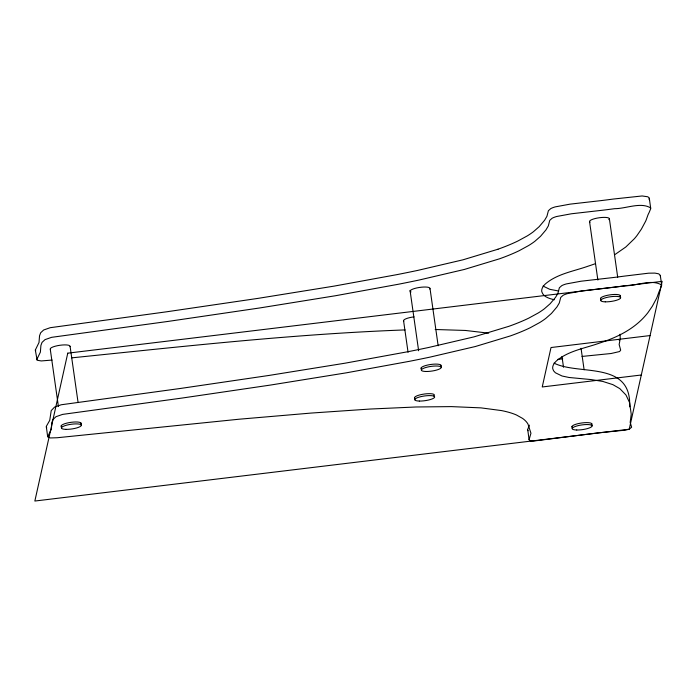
<?xml version="1.0" encoding="UTF-8"?>
<svg xmlns="http://www.w3.org/2000/svg" width="697" height="697" viewBox="0 0 697 697"><rect width="100%" height="100%" fill="white"/><g stroke="black" fill="none" stroke-linecap="round" stroke-linejoin="round"><path stroke-width="1.05" d="M529.075 439.737L530.948 433.238L528.004 424.142A181.786 43.057 -8.1 0 0 522.532 418.374L516.468 415.003A134.408 31.835 -8.1 0 0 501.509 410.585L481 407.876L451.429 406.612L416.048 406.987L370.168 409.034L311.132 413.068L239.158 419.211L57.145 437.742L50.341 437.951L47.675 436.74L46.29 426.407L49.74 420.343L51.221 410.585L54.61 407.074L61.197 404.765L180.523 388.447L269.129 375.422L345.146 363.172L408.12 351.671A409.008 96.866 -8.1 0 0 428.699 347.472L473.89 336.904L508.941 326.301A135.148 32.01 -8.1 0 0 528.936 318.05L538.215 312.988A157.025 37.185 -8.1 0 0 544.401 308.78L550.081 303.796L555.561 297.34L557.905 293.376L559.36 287.791L561.704 285.7A13.618 3.224 -8.1 0 1 566.252 283.94L581.028 281.213L611.975 277.685A205.284 48.616 -8.1 0 0 624.259 276.125L648.707 273.172L654.91 273.102L658.761 273.851L660.294 275.393L661.671 285.029L660.033 289.725A243.035 57.563 -8.1 0 0 658.874 292.174L657.515 295.998A376.302 89.12 -8.1 0 1 656.591 298.307L652.357 306.201L647.957 312.604A421.284 99.776 -8.1 0 1 645.283 315.846C634.941 327.729 620.713 335.475 606.085 340.824A86.245 20.422 -8.1 0 1 599.193 343.203C584.739 348.343 568.43 350.783 556.398 360.95A96.064 22.748 -8.1 0 0 552.756 368.748L553.601 370.83L555.387 372.764L562.052 376.005L569.005 377.478L591.213 379.586L602.835 381.442L612.881 384.648L619.799 388.612L625.984 395.007L629.583 402.605L631.229 414.227L630.175 422.373L631.656 427.217L629.234 429.221L624.921 430.188L598.139 432.872L533.353 441.079L530.164 440.783L529.075 439.737L527.707 429.387L529.415 425.135M619.319 340.511L619.328 339.735M629.757 406.813L629.722 402.369M649.229 199.743L649.073 197.721L647.792 196.781L642.137 195.962L613.29 199.054A205.284 48.616 -8.1 0 1 601.006 200.614L570.059 204.143L555.282 206.87A13.618 3.224 -8.1 0 0 550.735 208.63L548.391 210.721L546.936 216.305L544.592 220.269L539.112 226.725L533.44 231.709A157.025 37.185 -8.1 0 1 527.246 235.917L517.949 240.979A135.148 32.01 -8.1 0 1 497.954 249.23M614.928 254.562L625.801 247.008L634.314 238.775A421.284 99.776 -8.1 0 0 636.988 235.534L641.388 229.13L645.622 221.237A376.302 89.12 -8.1 0 0 646.546 218.928L647.905 215.103A243.035 57.563 -8.1 0 1 649.064 212.655L650.737 208.638L649.325 198.323M497.972 249.23L462.921 259.833L417.721 270.401A409.008 96.866 -8.1 0 1 397.151 274.592L334.177 286.101L258.16 298.351L166.496 311.812L50.228 327.695L43.641 330.003L40.661 332.774L39.537 335.815L39.006 342.506L35.338 350.033L37.107 360.236L41.262 360.941L52.101 360.061M581.995 356.437L611.103 353.51L619.572 351.549L620.687 350.147L619.145 344.527L620.234 338.637L620.06 334.194M650.083 335.562L551.013 347.533L542.24 386.966L641.301 375.003M557.783 359.373L562.688 358.824M71.756 357.849C182.658 346.522 293.603 334.02 405.079 329.916M435.189 329.498L465.404 330.456L488.71 333.166M558.724 291.032L549.715 289.299L543.05 286.066M554.298 299.754C549.593 298.586 543.251 297.009 541.787 291.677A96.064 22.748 -8.1 0 1 545.429 283.879C557.461 273.703 573.77 271.272 588.224 266.132A86.245 20.422 -8.1 0 0 595.116 263.754M554.019 363.137C578.292 375.221 627.666 361.551 629.661 401.629M35.338 350.033L35.73 350.608M46.307 427.104L46.699 427.679M527.699 430.11L528.03 430.702M650.702 207.959C640.743 201.755 625.915 208.743 614.667 208.682A205.284 48.616 -8.1 0 1 602.374 210.25L571.427 213.779L556.659 216.506A13.618 3.224 -8.1 0 0 552.102 218.266L549.759 220.357L548.312 225.941L545.96 229.905L540.489 236.361L534.808 241.345A157.025 37.185 -8.1 0 1 528.614 245.544L519.326 250.615A135.148 32.01 -8.1 0 1 499.331 258.866L464.298 269.469L419.097 280.037A409.008 96.866 -8.1 0 1 398.518 284.228L335.545 295.728L259.537 307.987L167.864 321.448L51.595 337.331L45.017 339.631L42.038 342.401L40.905 345.442L40.382 352.133L36.706 359.669M661.671 285.029C651.712 278.826 636.884 285.814 625.636 285.753A205.284 48.616 -8.1 0 1 613.343 287.321L582.396 290.849L567.628 293.576A13.618 3.224 -8.1 0 0 563.071 295.336L560.728 297.427L559.282 303.012L556.929 306.976L551.458 313.432L545.777 318.416A157.025 37.185 -8.1 0 1 539.583 322.615L530.295 327.686A135.148 32.01 -8.1 0 1 510.3 335.937L475.267 346.54L430.066 357.108A409.008 96.866 -8.1 0 1 409.488 361.299L346.514 372.799L270.497 385.058L181.891 398.083L62.564 414.401L55.987 416.701L53.007 419.481L51.874 422.513L51.351 429.204L47.675 436.74M609.413 218.997L617.699 277.214M620.304 295.545L620.618 297.697M589.584 221.829L597.869 280.046M600.474 298.368L600.779 300.529M581.045 348.239L584.112 369.802M591.779 423.706L592.084 425.858M561.974 356.455L563.507 367.241M571.949 426.529L572.254 428.69M430.032 288.636L438.16 345.782M440.922 365.184L441.236 367.336M410.045 290.388L418.636 350.765M421.093 368.007L421.397 370.168M403.615 321.047L408.067 352.307M414.515 397.586L414.82 399.747M70.109 346.514L78.09 402.578M81 423.062L81.314 425.214M50.28 349.345L58.409 406.482M61.17 425.884L61.475 428.045M660.294 275.393L660.338 276.073M572.49 427.366A10.019 2.37 -8.1 0 1 581.96 422.948A10.019 2.37 -8.1 0 1 591.274 424.874M601.014 299.205A10.019 2.37 -8.1 0 1 610.014 294.848A10.019 2.37 -8.1 0 1 620.069 296.46M415.046 398.423A10.019 2.37 -8.1 0 1 424.525 393.997A10.019 2.37 -8.1 0 1 433.83 395.931M421.371 368.652A10.019 2.37 -8.1 0 1 430.659 364.487A10.019 2.37 -8.1 0 1 440.861 365.855M61.711 426.721A10.019 2.37 -8.1 0 1 71.181 422.304A10.019 2.37 -8.1 0 1 80.495 424.229M590.045 222.134A10.019 2.37 -8.1 0 1 599.516 217.717A10.019 2.37 -8.1 0 1 608.829 219.642M403.816 321.16A10.019 2.37 -8.1 0 1 414.044 316.865M411.021 291.947A10.019 2.37 -8.1 0 1 419.167 287.495A10.019 2.37 -8.1 0 1 429.718 289.028M50.472 349.458A10.019 2.37 -8.1 0 1 59.759 345.294A10.019 2.37 -8.1 0 1 69.97 346.662M67.766 353.161L34.85 501.038L629.234 429.221L662.15 281.344L67.766 353.161M576.741 430.005A10.019 2.37 -8.1 0 0 592.075 426.076A10.019 2.37 -8.1 0 0 577.691 425.736A10.019 2.37 -8.1 0 0 576.741 430.005M605.266 301.845A10.019 2.37 -8.1 0 0 620.6 297.915A10.019 2.37 -8.1 0 0 606.216 297.575A10.019 2.37 -8.1 0 0 605.266 301.845M419.306 401.063A10.019 2.37 -8.1 0 0 434.64 397.133A10.019 2.37 -8.1 0 0 420.256 396.793A10.019 2.37 -8.1 0 0 419.306 401.063M425.893 371.484A10.019 2.37 -8.1 0 0 441.227 367.554A10.019 2.37 -8.1 0 0 426.843 367.214A10.019 2.37 -8.1 0 0 425.893 371.484M65.962 429.361A10.019 2.37 -8.1 0 0 81.296 425.431A10.019 2.37 -8.1 0 0 66.912 425.092A10.019 2.37 -8.1 0 0 65.962 429.361"/></g></svg>
